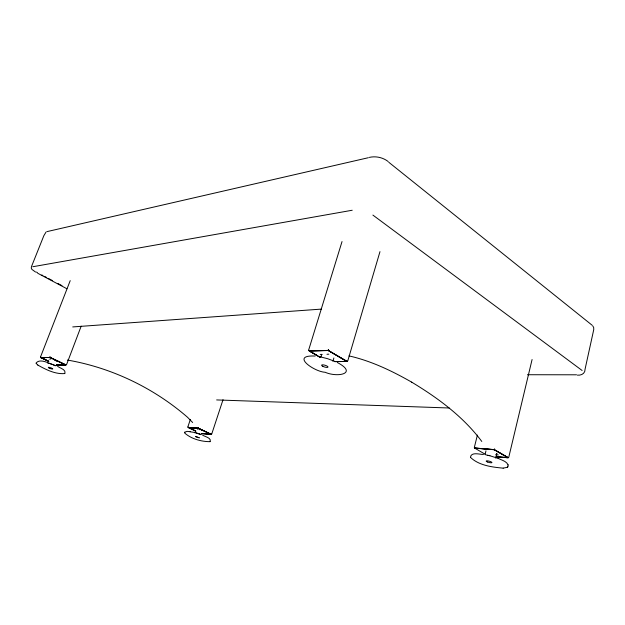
<?xml version="1.0" encoding="UTF-8"?>
<svg xmlns="http://www.w3.org/2000/svg" width="625" height="625" viewBox="0 0 625 625"><rect width="100%" height="100%" fill="white"/><g stroke="black" fill="none" stroke-linecap="round" stroke-linejoin="round"><path stroke-width="0.94" d="M309.352 351.039L328.125 350.398L347.203 361.43A0.977 0.93 18.9 0 0 347.594 361.164A0.977 0.93 -2.2 0 1 347.211 361.367L346.594 361.461L328.523 350.516L308.883 350.656A0.969 0.922 -9.4 0 1 308.711 350.234A0.969 0.93 12 0 0 308.883 350.594L317.625 355.773M346.727 361.273L328.211 350.523L328.359 349.656M211.078 434.195L198.266 428.18L188.258 427.531L195.828 431.109L187.898 427.039L188.266 427.555L198.508 428.25L211.016 434.328L201.898 433.547L211.633 434.07L211.016 434.328L198.398 428.289L198.5 427.797M507.891 457.633L494.117 449.523M335.125 361.625L346.594 361.461M49.938 356.844L49.953 357.438L65.773 364.805M498.281 454.945L495.586 454.742M198.352 427.758L198.398 428.289M50.102 356.891L50.055 357.469L65.727 364.969L66.445 364.727M508.773 457.195L532.086 359.531M495.758 458.109L496.812 453.75M485.109 454.352L485.961 450.875M474.352 447.328L477.406 435.094M494.422 449.031L494.203 449.727M328.367 350.57L328.617 349.727M347.781 360.852L379.977 251.648M332.891 361.266L333.875 357.984M320.961 356.898L321.711 354.445M308.727 349.805L342.031 241.57M211.766 433.914L223.031 399.688M64.992 373.203C65.938 369.375 59.938 368.148 57.617 366.375M187.898 426.773L190.375 419.414M494.648 449.094L494.336 449.766L474.531 448.016A0.859 0.805 25.6 0 1 474.359 447.641M66.594 364.516L81.164 326.188M40.57 356.836L70.211 280.648M194.898 432.281L194.578 432.789M184.852 432.148L184.547 432.906C190.945 438.797 201.352 441.734 210.07 441.656M507.867 466.758L508.094 464.852M184.82 432.203L187.07 431.336L194.672 432.469M56.906 364.852L56.477 365.055L66.398 364.68M315.141 356.062C289.75 354.734 314.305 371.852 325.109 372.258C338.008 377.898 358.102 373.344 337.32 362.516M40.547 357.086L48.711 361.359L40.938 357.664L50.187 357.43L65.727 364.969L56.477 365.055M474.391 447.594A0.859 0.797 39.6 0 0 474.563 447.977L494.109 449.609L508.258 457.742A0.867 0.805 41.2 0 0 508.586 457.508M210.102 441.641C211.766 437.773 204.727 436.727 202.516 435.062M507.484 467.227L507.859 466.773M46.055 232.039L43.859 235.672L31.539 266.453L31.25 268.008L31.891 269.391L35.57 272.062M474.906 448.219L494.109 449.609M64.773 373.555C55.398 374.414 45.906 369.633 37.859 365.094M507.461 467.25L503.188 468.148M475.039 448.305L485.008 454.156M494.336 449.766L508.297 457.703A0.867 0.812 28.1 0 0 508.625 457.469M188.359 427.516L195.789 431.039M46.93 231.633L368.375 157.711M32.805 266.734L352.211 210.25M369.328 157.383C375.867 155.93 382.836 157.422 388.156 161.508M56.148 365.688C50.664 364.594 40.68 357.648 36.117 362.953L36.211 363.414M72.734 326.93L321.43 309.102M320.07 357.32L309.352 350.992L320.117 357.32M577.367 375.141C581.258 375.578 585.266 373.594 585.086 369.109L593.75 329.594L593.68 327.5L592.766 325.945M50.055 357.469L40.938 357.664L48.781 361.352M40.938 357.664L49.953 357.438M309.352 350.992L328.211 350.523M320.203 354.422L322.141 354.383M326.977 354.281L328.859 354.172M340.906 361.469L346.586 361.508L334.367 361.594M576.523 374.797L527.422 374.727M56.672 365.008L65.656 364.812M503.172 468.148C491.961 467.133 478.789 465.43 470.469 457.352M216.648 399.93L449.227 407.992M188.328 427.461L198.305 428.266M496.133 456.883L507.727 457.641M201.734 433.578L210.969 434.203M67.367 360.055C111.492 367.633 153.773 387.945 187.562 417.297L192.648 422.516M47.828 363.25L49.18 363.461M483.484 454.469C479.828 454.523 471.102 451.562 470.453 457.305M190.109 431.586L190.547 431.656M489.875 455.766L497.781 458.234M485.781 454.867L487.953 455.312M196.156 433.102L199.336 434.031M320.406 356.875L327.648 358.703L335.109 361.492M348.969 355.891C371.234 360.938 392.039 370.938 411.773 382.203L411.672 382.148C437.945 397.969 463.289 416.68 481.789 441.453M487.812 455.281L489.914 455.773M195.539 432.688L199.07 433.75M194.406 432.398L195.734 432.734M50.25 363.734L52.727 364.586M199.039 433.742L201.25 434.547M498.133 458.367C501.508 460.133 506.461 461.086 508.125 464.938M199.867 434.234L200.852 434.648M53.328 364.828L54.383 365.312M41.875 274.977L42.906 275.523M44.5 276.367L46.703 277.539M48.297 278.391L52.594 280.672M57.734 283.406L61.984 285.664M37.648 273.211L66.938 288.773M36.414 272.062L37.383 272.586M54.867 365.562L55.297 365.805M40.969 357.695L40.586 357.133M372.898 215.086L582.109 370.484M388.773 162.258L592.18 325.273M37.852 365.086L36.219 363.438M496.758 453.406A5.617 1.281 14.6 0 1 496.828 453.594M49.227 359.234A4.445 0.852 20.1 0 1 49.383 359.062M50.43 359.039A4.445 0.852 20.1 0 1 50.82 359.102M54.812 360.359A4.445 0.852 20.1 0 1 55.297 360.57M56.172 361.008A4.445 0.852 20.1 0 1 56.547 361.219M197.43 429.078A3.93 0.695 18.3 0 1 198.242 429.25M199.625 429.633A3.93 0.695 18.3 0 1 200.094 429.789M201.437 430.297A3.93 0.695 18.3 0 1 202.203 430.648M195.469 436.531L199.367 437.859L195.523 436.508M507.664 457.711L496.266 456.812L507.664 457.711M322.742 366.281A3.336 0.906 16.8 0 0 327.953 367.172A3.336 0.906 16.8 0 0 323.711 364.938A3.336 0.906 16.8 0 0 322.742 366.281M487.437 461.961A2.953 0.648 14.7 0 0 491.914 462.578A2.953 0.648 14.7 0 0 487.836 460.898A2.953 0.648 14.7 0 0 487.437 461.961M49.18 368.047A2.336 0.43 20 0 0 52.727 369A2.336 0.43 20 0 0 49.742 367.461A2.336 0.43 20 0 0 49.18 368.047"/></g></svg>
